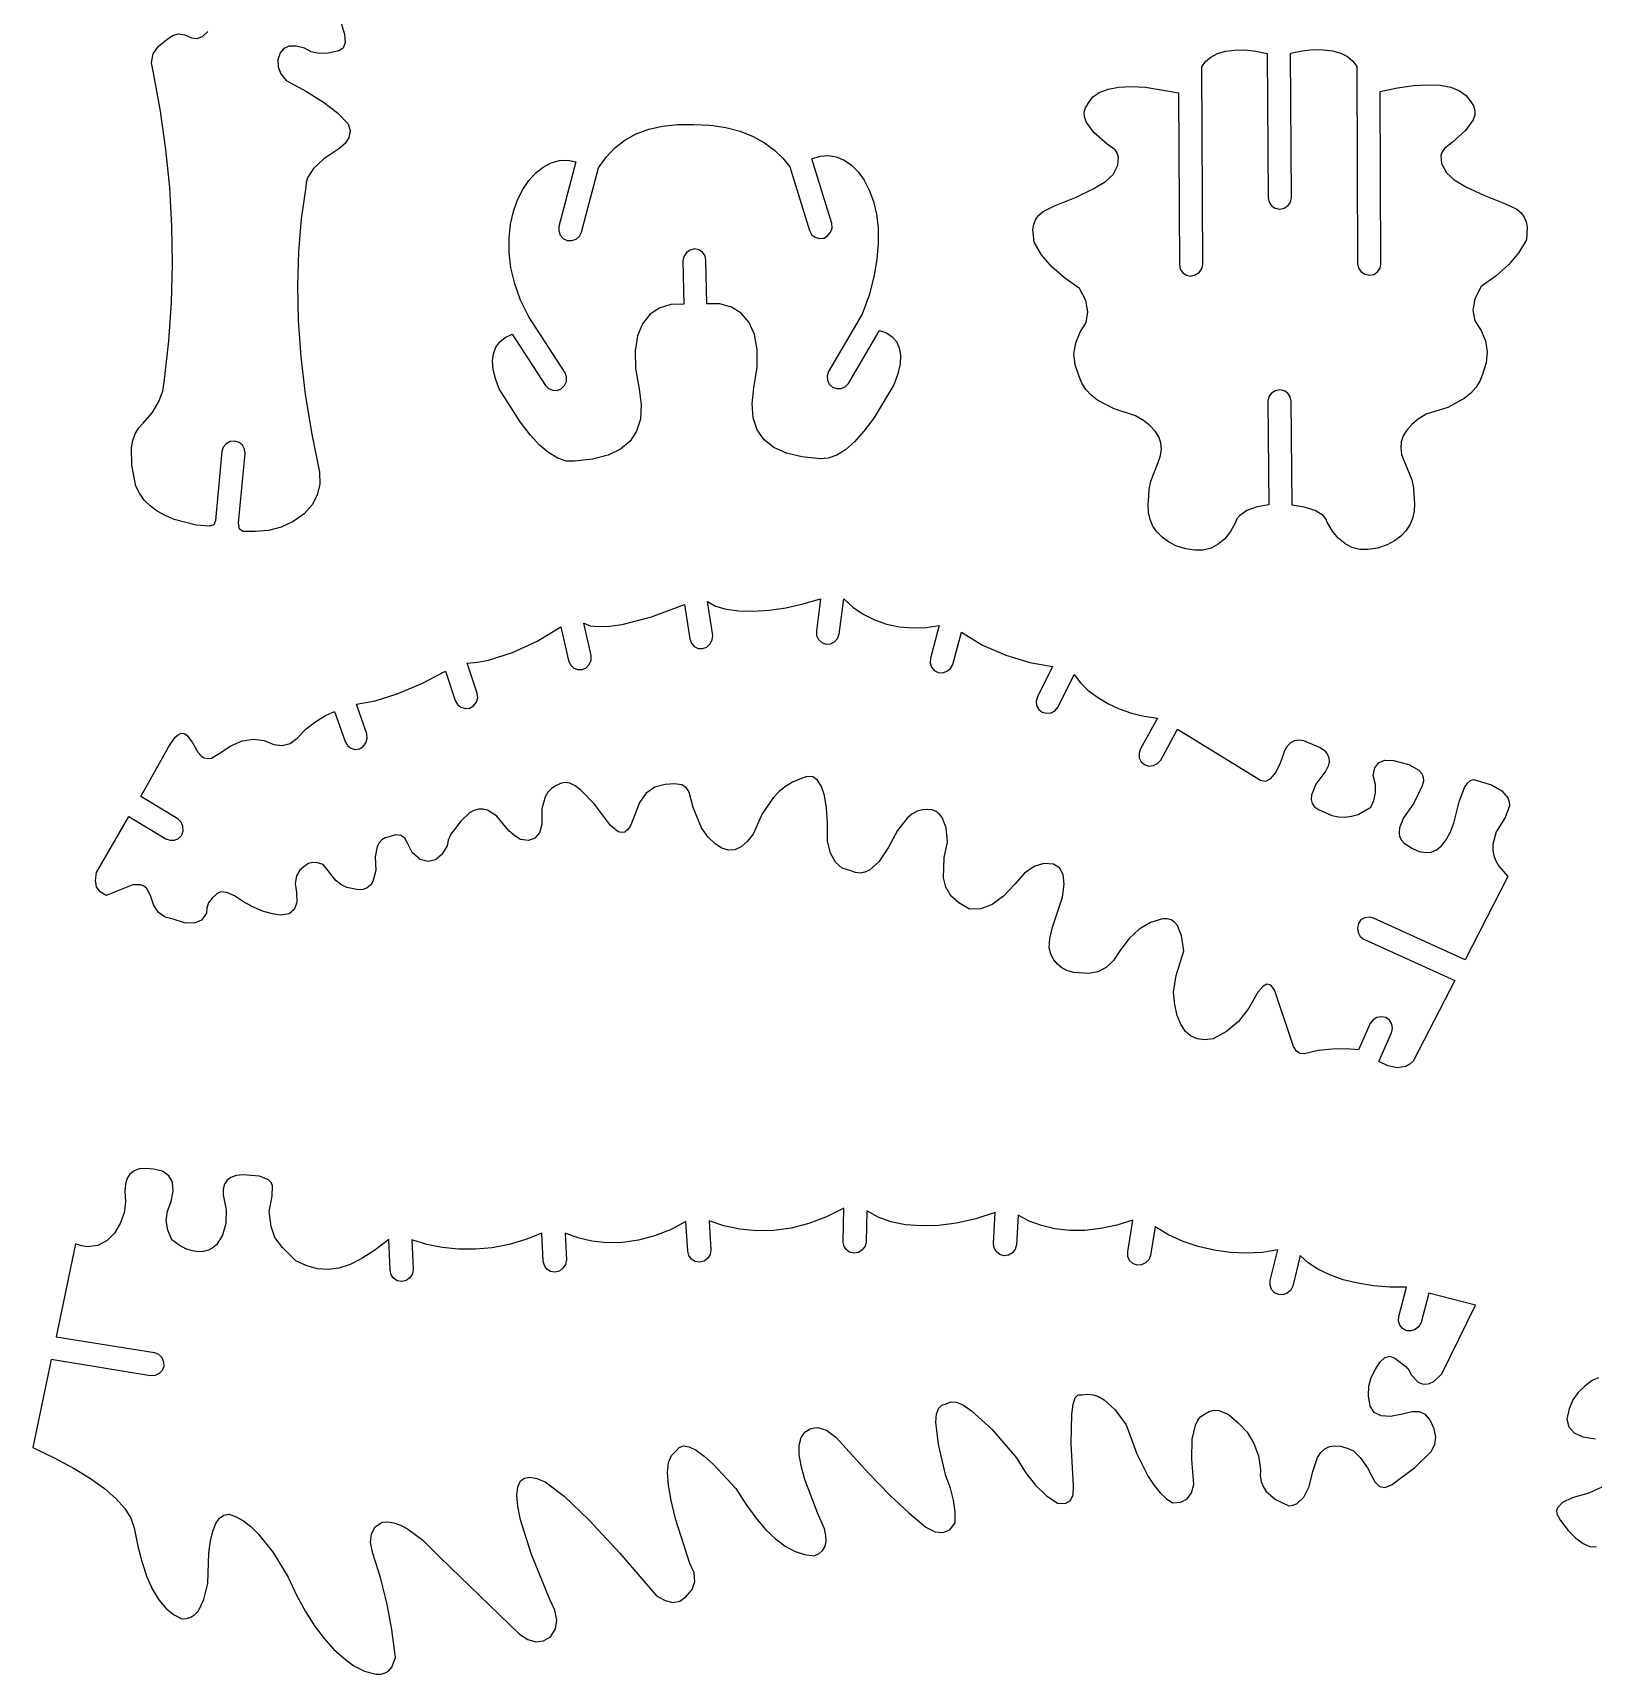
# Model space of a CAD drawing. Extents: x -2 to 290, y 2 to 291.
# Drawn here: x -2.2 to 114.1, y 6.9 to 129.2 of the extents above; entities that cross this region are included whole.
import ezdxf

# ---------------------------------------------------------------- set-up
doc = ezdxf.new("R2010")
doc.units = 0
doc.layers.add('IMPORT_-_LOGO_PADRAO', color=62, linetype='CONTINUOUS')

msp = doc.modelspace()

# ---------------------------------------------------------------- linework, layer by layer
at = {"layer": 'IMPORT_-_LOGO_PADRAO'}
for points in [[(20.78, 129.96), (21.03, 129.14), (21.08, 128.52), (20.94, 128.11), (20.61, 127.9), (19.83, 127.73), (19.15, 127.7), (18.55, 127.82), (18.05, 128.09), (17.43, 128.25), (16.92, 128.25), (16.52, 128.08), (16.24, 127.74), (16.07, 127.22), (16.09, 126.7), (16.29, 126.19), (16.68, 125.69), (18.2, 124.88), (19.48, 124.08), (20.52, 123.27), (21.32, 122.47), (21.45, 121.93), (21.37, 121.44), (21.1, 120.99), (20.62, 120.59), (19.5, 119.85), (18.72, 119.13), (18.27, 118.43), (18.17, 118.08), (18.16, 117.74), (17.81, 115.38), (17.6, 112.93), (17.53, 110.4), (17.59, 107.79), (17.78, 105.09), (18.11, 102.3), (18.58, 99.44), (19.18, 96.48), (19.19, 95.6), (19, 94.78), (18.62, 94.05), (18.04, 93.39), (17.21, 92.8), (16.32, 92.38), (15.38, 92.14), (14.38, 92.06), (13.49, 92.06), (13.22, 92.24), (13.14, 92.72), (13.63, 97.88), (13.59, 98.21), (13.43, 98.5), (13.18, 98.71), (12.86, 98.81), (12.52, 98.77), (12.22, 98.61), (12, 98.36), (11.89, 98.04), (11.41, 92.89), (11.29, 92.56), (10.98, 92.46), (9.97, 92.54), (8.35, 92.96), (7.66, 93.25), (7.06, 93.58), (6.54, 93.97), (6.11, 94.41), (5.75, 94.91), (5.48, 95.45), (5.17, 97), (5.15, 98.3), (5.25, 98.85), (5.44, 99.34), (5.69, 99.77), (6.03, 100.14), (6.69, 100.9), (7.18, 101.7), (7.49, 102.53), (7.62, 103.4), (7.94, 106.27), (8.14, 109.13), (8.22, 111.99), (8.17, 114.84), (8.01, 117.7), (7.72, 120.55), (7.32, 123.4), (6.79, 126.25), (6.66, 127.01), (6.78, 127.68), (7.16, 128.26), (7.8, 128.75), (8.22, 129.04), (8.67, 129.16), (9.14, 129.1), (9.64, 128.88), (10.05, 128.81), (10.45, 128.97), (10.84, 129.34)], [(114.55, 28.96), (114.07, 28.77), (113.52, 28.33), (113.02, 27.88), (112.63, 27.32), (112.35, 26.65), (112.19, 25.87), (112.32, 25.3), (112.72, 24.86), (113.38, 24.57), (114.31, 24.41)], [(115.44, 21.1), (113.83, 20.37), (112.57, 20.02), (111.86, 19.68), (111.48, 19.28), (111.41, 19.06), (111.43, 18.83), (111.7, 18.32), (112.29, 17.58), (112.85, 17.01), (113.39, 16.62), (113.9, 16.4), (114.39, 16.36)]]:
    msp.add_lwpolyline(points, dxfattribs=at)
for points in [[(89.97, 94.05), (89.09, 93.9), (88.33, 93.62), (87.76, 93.23), (87.58, 93), (87.48, 92.73), (87.1, 92.06), (86.67, 91.52), (86.19, 91.11), (85.66, 90.83), (85.07, 90.68), (84.44, 90.66), (83.76, 90.76), (83.03, 91), (82.47, 91.29), (82, 91.64), (81.62, 92.03), (81.32, 92.46), (81.11, 92.95), (80.99, 93.48), (80.95, 94.07), (81, 94.7), (81.03, 95.23), (81.16, 95.82), (81.71, 97.21), (81.89, 97.72), (81.95, 98.21), (81.91, 98.67), (81.75, 99.12), (81.49, 99.55), (81.11, 99.95), (80.62, 100.33), (80.02, 100.7), (78.42, 101.2), (77.18, 101.85), (76.7, 102.24), (76.31, 102.66), (76.01, 103.12), (75.81, 103.62), (75.52, 104.48), (75.43, 105.32), (75.56, 106.13), (75.89, 106.92), (76.33, 107.64), (76.47, 108.43), (76.31, 109.28), (75.85, 110.19), (74.72, 110.97), (73.77, 111.8), (73.01, 112.69), (72.45, 113.64), (72.36, 114.58), (72.43, 114.98), (72.59, 115.34), (72.82, 115.65), (73.13, 115.93), (73.98, 116.34), (75.6, 117), (76.86, 117.61), (77.78, 118.17), (78.35, 118.68), (78.71, 119.38), (78.76, 119.98), (78.66, 120.26), (78.49, 120.51), (77.91, 120.95), (76.9, 121.82), (76.33, 122.61), (76.21, 122.98), (76.2, 123.33), (76.29, 123.66), (76.49, 123.97), (76.82, 124.44), (77.32, 124.8), (77.97, 125.05), (78.76, 125.2), (79.69, 125.24), (80.76, 125.18), (83.23, 124.78), (83.29, 111.96), (83.36, 111.63), (83.54, 111.36), (83.81, 111.18), (84.14, 111.11), (84.47, 111.19), (84.76, 111.38), (84.96, 111.65), (85.03, 111.98), (84.96, 126.7), (85.24, 127.11), (85.64, 127.44), (86.14, 127.69), (86.73, 127.87), (87.41, 127.96), (88.17, 127.97), (88.98, 127.88), (89.84, 127.71), (89.92, 116.95), (89.99, 116.62), (90.17, 116.35), (90.44, 116.16), (90.77, 116.1), (91.1, 116.17), (91.39, 116.36), (91.58, 116.63), (91.66, 116.96), (91.58, 127.72), (92.44, 127.9), (93.26, 127.99), (94.02, 127.98), (94.71, 127.89), (95.32, 127.72), (95.83, 127.47), (96.23, 127.14), (96.52, 126.74), (96.58, 112.02), (96.65, 111.69), (96.85, 111.42), (97.14, 111.24), (97.47, 111.17), (97.8, 111.23), (98.06, 111.42), (98.25, 111.69), (98.32, 112.02), (98.27, 124.86), (99.56, 125.15), (100.74, 125.31), (101.8, 125.37), (102.74, 125.33), (103.53, 125.18), (104.18, 124.93), (104.68, 124.57), (105.01, 124.1), (105.22, 123.79), (105.32, 123.46), (105.31, 123.12), (105.19, 122.75), (104.62, 121.95), (103.63, 121.07), (103.05, 120.62), (102.88, 120.37), (102.79, 120.09), (102.84, 119.49), (103.2, 118.8), (103.78, 118.29), (104.7, 117.74), (105.98, 117.14), (107.6, 116.49), (108.45, 116.09), (108.77, 115.82), (109, 115.51), (109.15, 115.15), (109.23, 114.75), (109.16, 113.81), (108.6, 112.86), (107.85, 111.96), (106.91, 111.12), (105.78, 110.33), (105.33, 109.41), (105.18, 108.56), (105.33, 107.78), (105.78, 107.06), (106.11, 106.27), (106.25, 105.46), (106.17, 104.63), (105.89, 103.76), (105.69, 103.26), (105.39, 102.79), (105.01, 102.37), (104.53, 101.98), (103.3, 101.31), (101.7, 100.8), (101.1, 100.43), (100.62, 100.04), (100.25, 99.63), (99.98, 99.2), (99.83, 98.76), (99.79, 98.29), (99.86, 97.8), (100.04, 97.3), (100.61, 95.91), (100.74, 95.32), (100.77, 94.79), (100.83, 94.16), (100.8, 93.58), (100.68, 93.04), (100.47, 92.55), (100.18, 92.11), (99.8, 91.72), (99.34, 91.37), (98.78, 91.07), (98.05, 90.83), (97.37, 90.72), (96.74, 90.73), (96.16, 90.88), (95.62, 91.16), (95.14, 91.56), (94.7, 92.1), (94.31, 92.76), (94.21, 93.02), (94.01, 93.26), (93.41, 93.63), (92.6, 93.88), (91.71, 94.02), (91.63, 101.77), (91.56, 102.1), (91.37, 102.37), (91.11, 102.56), (90.78, 102.62), (90.45, 102.55), (90.16, 102.37), (89.96, 102.1), (89.89, 101.77)], [(32.56, 102.69), (32.29, 103.46), (32.12, 104.15), (32.08, 104.78), (32.14, 105.32), (32.32, 105.8), (32.61, 106.2), (33.02, 106.53), (33.54, 106.78), (36.02, 102.95), (36.26, 102.72), (36.56, 102.59), (36.89, 102.58), (37.2, 102.7), (37.44, 102.94), (37.58, 103.25), (37.6, 103.59), (37.48, 103.9), (34.78, 108.06), (34.17, 109.31), (33.74, 110.53), (33.45, 111.72), (33.32, 112.86), (33.31, 113.95), (33.42, 114.97), (33.63, 115.92), (33.94, 116.79), (34.33, 117.56), (34.79, 118.23), (35.3, 118.8), (35.86, 119.24), (36.45, 119.55), (37.06, 119.72), (37.68, 119.75), (38.29, 119.62), (37.03, 114.81), (37.02, 114.48), (37.13, 114.17), (37.34, 113.92), (37.64, 113.77), (37.98, 113.76), (38.3, 113.86), (38.57, 114.08), (38.72, 114.37), (39.97, 119.18), (40.54, 119.98), (41.2, 120.67), (41.95, 121.25), (42.79, 121.71), (43.73, 122.06), (44.75, 122.29), (45.87, 122.4), (47.08, 122.4), (48.33, 122.36), (49.48, 122.19), (50.54, 121.9), (51.5, 121.51), (52.36, 121.04), (53.1, 120.49), (53.73, 119.89), (54.24, 119.25), (55.7, 114.5), (55.87, 114.21), (56.12, 114), (56.43, 113.9), (56.77, 113.94), (57.06, 114.1), (57.28, 114.37), (57.39, 114.68), (57.37, 115.02), (55.88, 119.85), (56.5, 120.05), (57.11, 120.09), (57.71, 119.99), (58.29, 119.75), (58.84, 119.38), (59.34, 118.87), (59.79, 118.25), (60.17, 117.51), (60.48, 116.67), (60.7, 115.72), (60.82, 114.68), (60.84, 113.55), (60.74, 112.34), (60.51, 111.05), (60.15, 109.69), (59.63, 108.28), (57.12, 103.99), (57.02, 103.67), (57.04, 103.34), (57.17, 103.05), (57.42, 102.83), (57.75, 102.72), (58.09, 102.73), (58.4, 102.87), (58.62, 103.11), (60.93, 107.05), (61.46, 106.87), (61.88, 106.59), (62.2, 106.22), (62.4, 105.75), (62.49, 105.2), (62.46, 104.56), (62.3, 103.82), (62.01, 103), (60.5, 100.51), (59.77, 99.54), (59.07, 98.76), (58.4, 98.16), (57.74, 97.75), (57.11, 97.53), (56.5, 97.49), (55.14, 97.62), (53.99, 97.9), (53.05, 98.33), (52.33, 98.91), (51.82, 99.65), (51.52, 100.54), (51.43, 101.58), (51.56, 102.78), (51.8, 104.31), (51.8, 105.63), (51.6, 106.74), (51.2, 107.64), (50.62, 108.33), (49.9, 108.79), (49.03, 109.03), (48.06, 109.05), (47.99, 112.28), (47.92, 112.61), (47.74, 112.88), (47.47, 113.07), (47.14, 113.13), (46.81, 113.05), (46.53, 112.86), (46.34, 112.57), (46.27, 112.24), (46.34, 109.01), (45.36, 108.98), (44.51, 108.72), (43.8, 108.24), (43.25, 107.55), (42.88, 106.64), (42.7, 105.53), (42.74, 104.21), (43.02, 102.69), (43.17, 101.5), (43.1, 100.45), (42.82, 99.55), (42.33, 98.81), (41.61, 98.21), (40.69, 97.76), (39.54, 97.45), (38.18, 97.3), (37.57, 97.32), (36.94, 97.53), (36.27, 97.93), (35.58, 98.51), (34.87, 99.28), (34.13, 100.23)], [(4.96, 70.81), (7.72, 69.16), (8.04, 69.04), (8.37, 69.05), (8.67, 69.18), (8.9, 69.42), (9.01, 69.74), (8.99, 70.09), (8.85, 70.4), (8.61, 70.64), (5.84, 72.3), (7.94, 76.03), (8.42, 76.73), (8.65, 76.92), (8.87, 77.02), (9.09, 77.01), (9.29, 76.89), (9.69, 76.36), (10.11, 75.6), (10.34, 75.35), (10.58, 75.2), (10.84, 75.13), (11.12, 75.16), (11.7, 75.5), (12.57, 76.09), (13.42, 76.45), (14.25, 76.58), (15.06, 76.47), (15.76, 76.18), (16.4, 76.11), (16.99, 76.27), (17.52, 76.66), (18.19, 77.34), (18.91, 77.91), (19.63, 78.35), (20.29, 78.64), (21.08, 76.4), (21.25, 76.11), (21.51, 75.91), (21.82, 75.81), (22.15, 75.85), (22.44, 76.03), (22.64, 76.3), (22.74, 76.63), (22.7, 76.97), (21.93, 79.18), (23.33, 79.44), (24.97, 79.96), (26.75, 80.71), (28.57, 81.66), (29.3, 79.46), (29.47, 79.16), (29.72, 78.96), (30.04, 78.86), (30.37, 78.89), (30.66, 79.06), (30.87, 79.34), (30.97, 79.66), (30.94, 80), (30.19, 82.24), (30.95, 82.31), (31.78, 82.47), (33.56, 83.03), (35.4, 83.88), (37.18, 84.95), (37.75, 82.44), (37.88, 82.13), (38.11, 81.9), (38.41, 81.77), (38.75, 81.77), (39.06, 81.91), (39.29, 82.16), (39.43, 82.48), (39.43, 82.82), (38.88, 85.23), (39.35, 85.04), (40, 84.97), (40.8, 85), (41.74, 85.14), (43.93, 85.7), (46.4, 86.63), (46.79, 84.06), (46.9, 83.75), (47.12, 83.5), (47.41, 83.35), (47.74, 83.33), (48.06, 83.45), (48.31, 83.68), (48.46, 83.99), (48.49, 84.32), (48.11, 86.84), (48.71, 86.5), (49.5, 86.27), (50.45, 86.14), (51.52, 86.12), (52.7, 86.2), (53.95, 86.38), (55.24, 86.66), (56.54, 87.04), (56.22, 84.64), (56.24, 84.3), (56.38, 84), (56.62, 83.78), (56.93, 83.66), (57.27, 83.69), (57.58, 83.84), (57.81, 84.09), (57.93, 84.41), (58.28, 87.05), (58.94, 86.42), (59.7, 85.89), (60.55, 85.47), (61.46, 85.16), (62.41, 84.96), (63.4, 84.87), (64.4, 84.9), (65.39, 85.06), (64.72, 82.61), (64.7, 82.28), (64.8, 81.96), (65, 81.71), (65.3, 81.55), (65.64, 81.53), (65.96, 81.64), (66.23, 81.86), (66.39, 82.16), (67.04, 84.56), (68.61, 83.6), (70.36, 82.84), (72.14, 82.3), (73.82, 82.01), (72.7, 79.74), (72.61, 79.42), (72.64, 79.09), (72.8, 78.8), (73.05, 78.59), (73.39, 78.51), (73.73, 78.55), (74.03, 78.72), (74.24, 78.98), (75.44, 81.41), (75.91, 80.79), (76.49, 80.22), (77.18, 79.7), (77.95, 79.24), (78.8, 78.85), (79.71, 78.53), (80.66, 78.29), (81.65, 78.15), (80.38, 75.85), (80.28, 75.53), (80.3, 75.2), (80.44, 74.9), (80.69, 74.68), (81.02, 74.58), (81.36, 74.62), (81.67, 74.77), (81.9, 75.02), (83.16, 77.32), (89.33, 73.52), (89.73, 73.46), (90.11, 73.64), (90.46, 74.07), (90.8, 74.75), (91.15, 75.73), (91.36, 76.08), (91.61, 76.32), (91.89, 76.47), (92.2, 76.52), (92.54, 76.47), (92.9, 76.33), (93.79, 75.96), (94.1, 75.73), (94.31, 75.48), (94.43, 75.2), (94.45, 74.9), (94.38, 74.57), (94.22, 74.21), (93.47, 73.22), (93.13, 72.41), (93.11, 72.07), (93.19, 71.78), (93.37, 71.54), (93.65, 71.34), (94.66, 70.89), (95.16, 70.79), (95.65, 70.77), (96.13, 70.83), (96.61, 70.97), (97.57, 71.5), (97.8, 72.01), (97.91, 72.57), (97.9, 73.19), (97.75, 73.86), (97.87, 74.45), (98.16, 74.83), (98.62, 75.01), (99.25, 74.98), (100.4, 74.69), (101.14, 74.28), (101.36, 74.03), (101.47, 73.75), (101.48, 73.44), (101.38, 73.1), (100.76, 71.81), (100, 70.71), (99.7, 69.96), (99.67, 69.63), (99.71, 69.33), (99.84, 69.06), (100.04, 68.83), (100.68, 68.44), (101.18, 68.21), (101.64, 68.12), (102.07, 68.16), (102.47, 68.33), (102.84, 68.63), (103.17, 69.07), (103.48, 69.63), (103.76, 70.33), (104.14, 71.92), (104.55, 72.98), (104.77, 73.31), (105, 73.51), (105.23, 73.58), (105.47, 73.51), (106.55, 73.17), (107.32, 72.74), (107.77, 72.21), (107.88, 71.92), (107.9, 71.6), (107.59, 70.75), (106.91, 69.68), (106.66, 68.75), (106.65, 68.31), (106.73, 67.89), (106.89, 67.5), (107.12, 67.12), (107.79, 66.34), (104.61, 60.14), (97.77, 63.24), (97.44, 63.32), (97.12, 63.26), (96.83, 63.1), (96.64, 62.83), (96.57, 62.49), (96.62, 62.16), (96.78, 61.86), (97.05, 61.66), (103.82, 58.59), (100.73, 52.57), (100.47, 52.34), (100.18, 52.18), (99.53, 52.08), (98.83, 52.22), (98.15, 52.55), (99.1, 54.69), (99.17, 55.02), (99.12, 55.34), (98.96, 55.62), (98.69, 55.82), (98.36, 55.89), (98.02, 55.83), (97.73, 55.66), (97.52, 55.39), (96.65, 53.42), (95.72, 53.49), (94.7, 53.48), (93.63, 53.37), (92.6, 53.13), (92.28, 53.15), (92.01, 53.33), (91.8, 53.67), (91.63, 54.18), (90.37, 57.89), (90.11, 58.23), (89.82, 58.31), (89.5, 58.15), (89.14, 57.72), (88.47, 56.53), (87.69, 55.54), (86.8, 54.78), (85.81, 54.23), (85.17, 54.16), (84.61, 54.24), (84.13, 54.46), (83.72, 54.82), (83.39, 55.33), (83.13, 55.98), (82.96, 56.78), (82.86, 57.72), (83.05, 58.96), (83.61, 60.81), (83.45, 61.91), (83.14, 62.68), (82.92, 62.93), (82.67, 63.1), (82.38, 63.19), (82.04, 63.19), (81.13, 62.9), (80.29, 62.41), (79.54, 61.71), (78.86, 60.81), (78.38, 60.07), (77.83, 59.55), (77.22, 59.23), (76.55, 59.12), (75.41, 59.19), (74.94, 59.32), (74.53, 59.53), (74.19, 59.8), (73.92, 60.14), (73.71, 60.55), (73.57, 61.03), (73.63, 61.72), (73.82, 62.57), (74.58, 64.79), (74.7, 65.76), (74.62, 66.49), (74.36, 67), (73.9, 67.27), (73.19, 67.32), (72.47, 67.09), (71.74, 66.58), (71.01, 65.78), (70.18, 64.87), (69.34, 64.25), (68.49, 63.92), (67.64, 63.9), (66.85, 64.37), (66.26, 64.91), (65.88, 65.54), (65.7, 66.24), (65.75, 67.76), (66.01, 68.89), (65.9, 69.96), (65.61, 70.73), (65.4, 70.99), (65.15, 71.18), (64.85, 71.3), (64.51, 71.33), (64.12, 71.32), (63.73, 71.21), (63.35, 71), (62.98, 70.69), (62.26, 69.78), (61.57, 68.47), (60.87, 67.44), (60.18, 66.82), (59.83, 66.66), (59.48, 66.6), (59.13, 66.64), (58.78, 66.77), (58.15, 66.97), (57.64, 67.4), (57.28, 68.07), (57.04, 68.98), (57.05, 70.33), (56.97, 71.46), (56.83, 72.37), (56.61, 73.06), (56.31, 73.53), (55.95, 73.77), (55.5, 73.79), (54.99, 73.59), (54.44, 73.37), (53.93, 73.06), (53.44, 72.67), (52.99, 72.2), (52.19, 71.01), (51.52, 69.5), (51.07, 68.94), (50.61, 68.55), (50.14, 68.34), (49.66, 68.31), (49.17, 68.46), (48.67, 68.78), (48.16, 69.28), (47.65, 69.96), (47.04, 71.48), (46.73, 72.62), (46.55, 72.96), (46.19, 73.17), (45.65, 73.25), (44.94, 73.21), (44.17, 73), (43.53, 72.55), (43.04, 71.86), (42.68, 70.93), (42.34, 70.07), (42.14, 69.81), (41.93, 69.65), (41.69, 69.61), (41.44, 69.68), (40.87, 70.15), (39.67, 71.73), (38.66, 72.78), (38.23, 73.11), (37.84, 73.3), (37.5, 73.36), (37.21, 73.29), (36.81, 73.13), (36.48, 72.91), (36.21, 72.63), (36, 72.28), (35.75, 71.39), (35.75, 70.23), (35.57, 69.59), (35.24, 69.19), (34.77, 69.03), (34.16, 69.11), (33.73, 69.37), (33.29, 69.75), (32.39, 70.85), (31.7, 71.28), (31.36, 71.36), (31.02, 71.36), (30.69, 71.27), (30.36, 71.09), (29.71, 70.47), (28.97, 69.49), (28.77, 69.05), (28.69, 68.63), (28.29, 67.97), (27.83, 67.58), (27.28, 67.47), (26.67, 67.62), (26.08, 68.13), (25.73, 68.83), (25.53, 69.2), (25.24, 69.4), (24.85, 69.44), (24.37, 69.31), (24.07, 69.23), (23.82, 69.08), (23.62, 68.86), (23.48, 68.58), (23.32, 67.82), (23.37, 66.79), (23.16, 65.98), (22.97, 65.69), (22.72, 65.49), (22.43, 65.37), (22.07, 65.34), (21.21, 65.52), (20.83, 65.69), (20.41, 66.03), (19.45, 67.23), (19.03, 67.36), (18.67, 67.39), (18.36, 67.32), (18.12, 67.15), (17.7, 66.82), (17.45, 66.38), (17.37, 65.83), (17.47, 65.15), (17.48, 64.41), (17.29, 63.88), (16.9, 63.57), (16.3, 63.47), (15.67, 63.55), (15, 63.73), (14.3, 64.02), (13.57, 64.4), (12.84, 64.89), (12.26, 65.16), (11.82, 65.21), (11.53, 65.04), (11.16, 64.72), (10.9, 64.38), (10.77, 64), (10.75, 63.6), (10.37, 63.09), (9.82, 62.85), (9.12, 62.88), (8.26, 63.16), (7.66, 63.31), (7.18, 63.65), (6.81, 64.19), (6.57, 64.92), (6.28, 65.47), (6.08, 65.63), (5.84, 65.73), (5.26, 65.71), (4.52, 65.41), (3.26, 64.93), (2.81, 65.19), (2.54, 65.56), (2.46, 66.04), (2.55, 66.64)], [(-0.84, 30.33), (-2.2, 23.76), (-0.57, 22.98), (0.87, 22.21), (2.11, 21.46), (3.15, 20.71), (4, 19.96), (4.65, 19.23), (5.1, 18.5), (5.36, 17.79), (5.62, 16.41), (5.94, 15.19), (6.31, 14.12), (6.73, 13.19), (7.19, 12.42), (7.71, 11.79), (8.28, 11.32), (8.9, 10.99), (9.26, 11.01), (9.59, 11.12), (9.88, 11.32), (10.14, 11.6), (10.56, 12.44), (10.84, 13.63), (10.93, 15.92), (11.05, 16.81), (11.22, 17.54), (11.44, 18.1), (11.72, 18.5), (12.05, 18.73), (12.43, 18.79), (12.97, 18.6), (13.51, 18.29), (14.06, 17.87), (14.61, 17.34), (15.71, 15.95), (16.83, 14.1), (17.47, 12.76), (18.13, 11.55), (18.81, 10.48), (19.51, 9.54), (20.23, 8.73), (20.98, 8.05), (21.74, 7.5), (22.53, 7.09), (23.41, 6.87), (23.77, 6.88), (24.08, 6.97), (24.35, 7.13), (24.56, 7.38), (24.83, 8.11), (24.56, 10.19), (24.2, 12.18), (23.73, 14.07), (23.15, 15.87), (22.98, 16.68), (23.04, 17.34), (23.33, 17.85), (23.84, 18.21), (24.26, 18.23), (24.72, 18.16), (25.21, 17.98), (25.73, 17.7), (26.87, 16.85), (28.14, 15.59), (34.09, 9.86), (34.72, 9.45), (35.31, 9.28), (35.88, 9.35), (36.41, 9.65), (36.76, 10.24), (36.87, 10.9), (36.73, 11.63), (36.36, 12.43), (34.99, 15.78), (34.17, 18.38), (33.96, 19.39), (33.89, 20.21), (33.96, 20.84), (34.16, 21.28), (34.45, 21.49), (34.86, 21.55), (35.37, 21.46), (35.99, 21.21), (37.41, 20.14), (39.26, 18.38), (41.56, 15.9), (44.3, 12.72), (44.94, 12.36), (45.52, 12.22), (46.04, 12.31), (46.49, 12.63), (46.96, 13.18), (47.16, 13.77), (47.1, 14.42), (46.78, 15.11), (45.72, 18.45), (45.39, 19.81), (45.19, 20.96), (45.13, 21.9), (45.2, 22.64), (45.41, 23.17), (45.75, 23.49), (45.99, 23.78), (46.32, 23.89), (46.74, 23.82), (47.26, 23.56), (47.86, 23.12), (48.55, 22.5), (50.21, 20.72), (50.96, 19.54), (51.7, 18.52), (52.44, 17.66), (53.17, 16.96), (53.9, 16.41), (54.63, 16.02), (55.34, 15.78), (56.06, 15.7), (56.43, 15.87), (56.7, 16.11), (56.88, 16.41), (56.96, 16.78), (56.94, 17.21), (56.83, 17.71), (56.31, 18.89), (55.35, 21.38), (55.08, 22.39), (54.95, 23.25), (54.95, 23.95), (55.09, 24.51), (55.36, 24.91), (55.77, 25.15), (56.05, 25.24), (56.34, 25.26), (56.97, 25.05), (57.67, 24.54), (58.43, 23.73), (60.13, 21.83), (61.69, 20.22), (63.11, 18.89), (64.39, 17.84), (65.09, 17.49), (65.68, 17.42), (66.18, 17.64), (66.57, 18.14), (66.56, 18.98), (66.45, 19.85), (66.22, 20.73), (65.88, 21.65), (65.32, 23.99), (65.14, 25.67), (65.19, 26.26), (65.34, 26.68), (65.58, 26.93), (65.91, 27.02), (66.25, 27.17), (66.68, 27.14), (67.2, 26.92), (67.8, 26.51), (69.3, 25.14), (71.15, 23.01), (71.82, 21.9), (72.56, 20.97), (73.36, 20.2), (74.21, 19.61), (74.78, 19.6), (75.16, 19.82), (75.36, 20.25), (75.39, 20.9), (75.21, 24.07), (75.26, 26.26), (75.36, 26.99), (75.53, 27.47), (75.75, 27.7), (76.02, 27.69), (76.44, 27.74), (76.85, 27.7), (77.26, 27.56), (77.67, 27.33), (78.49, 26.58), (79.31, 25.46), (80.12, 23.29), (80.96, 21.6), (81.4, 20.93), (81.85, 20.39), (82.3, 19.96), (82.77, 19.65), (83.39, 19.7), (83.87, 19.94), (84.19, 20.38), (84.37, 21), (84.22, 22.9), (84.25, 24.38), (84.48, 25.44), (84.66, 25.81), (84.89, 26.08), (85.54, 26.48), (85.88, 26.55), (86.22, 26.54), (86.93, 26.25), (87.66, 25.61), (88.34, 24.9), (88.84, 24.07), (89.18, 23.15), (89.33, 22.11), (89.32, 21.66), (89.39, 21.24), (89.54, 20.85), (89.77, 20.5), (90.45, 19.89), (91.45, 19.42), (91.77, 19.47), (92.07, 19.59), (92.57, 20.07), (92.96, 20.87), (93.24, 21.97), (93.59, 23.02), (93.84, 23.4), (94.13, 23.67), (94.48, 23.84), (94.87, 23.9), (95.3, 23.86), (95.79, 23.73), (96.27, 23.51), (96.77, 23.02), (97.31, 22.25), (97.87, 21.22), (98.2, 20.86), (98.63, 20.79), (99.15, 21), (99.77, 21.49), (100.82, 22.26), (102.06, 23.48), (102.34, 23.99), (102.42, 24.55), (102.29, 25.17), (101.97, 25.85), (101.65, 26.24), (101.2, 26.44), (100.63, 26.44), (99.93, 26.25), (99.03, 26.08), (98.33, 26.12), (97.82, 26.39), (97.51, 26.86), (97.39, 27.63), (97.41, 28.33), (97.58, 28.98), (97.88, 29.56), (98.24, 30.14), (98.61, 30.48), (98.98, 30.58), (99.36, 30.43), (100.17, 29.82), (100.43, 29.5), (100.58, 29.19), (101.1, 28.65), (101.38, 28.52), (101.66, 28.48), (101.95, 28.53), (102.25, 28.68), (102.87, 29.26), (105.38, 34.39), (101.89, 35.28), (101.31, 33.09), (101.15, 32.79), (100.88, 32.57), (100.56, 32.46), (100.22, 32.47), (99.92, 32.63), (99.72, 32.88), (99.62, 33.2), (99.64, 33.53), (100.23, 35.73), (98.98, 35.73), (97.77, 35.82), (96.6, 36.01), (95.5, 36.28), (94.5, 36.64), (93.62, 37.06), (92.88, 37.54), (92.29, 38.08), (91.74, 35.81), (91.59, 35.5), (91.33, 35.28), (91.01, 35.16), (90.67, 35.17), (90.37, 35.31), (90.16, 35.56), (90.05, 35.87), (90.07, 36.21), (90.62, 38.51), (89.48, 38.32), (88.29, 38.25), (87.09, 38.3), (85.89, 38.47), (84.7, 38.75), (83.56, 39.13), (82.48, 39.62), (81.48, 40.21), (81.14, 38.08), (81.01, 37.77), (80.77, 37.53), (80.46, 37.38), (80.12, 37.36), (79.81, 37.49), (79.58, 37.72), (79.45, 38.02), (79.44, 38.36), (79.82, 40.72), (78.62, 40.34), (77.43, 40.09), (76.25, 39.96), (75.1, 39.96), (74.01, 40.08), (73, 40.31), (72.08, 40.65), (71.28, 41.1), (71.15, 38.89), (71.05, 38.56), (70.84, 38.29), (70.54, 38.12), (70.2, 38.07), (69.89, 38.16), (69.63, 38.37), (69.47, 38.65), (69.43, 38.99), (69.56, 41.29), (68.1, 40.82), (66.68, 40.5), (65.33, 40.32), (64.05, 40.29), (62.87, 40.38), (61.78, 40.6), (60.82, 40.95), (59.98, 41.41), (59.93, 39.1), (59.85, 38.78), (59.64, 38.5), (59.36, 38.31), (59.02, 38.25), (58.7, 38.33), (58.44, 38.53), (58.27, 38.81), (58.21, 39.14), (58.26, 41.61), (56.98, 40.96), (55.67, 40.47), (54.35, 40.13), (53.04, 39.96), (51.76, 39.93), (50.51, 40.04), (49.33, 40.29), (48.23, 40.67), (48.36, 38.51), (48.3, 38.17), (48.12, 37.88), (47.85, 37.67), (47.52, 37.58), (47.19, 37.63), (46.91, 37.81), (46.72, 38.08), (46.64, 38.4), (46.5, 40.62), (45.34, 40), (44.15, 39.54), (42.95, 39.23), (41.76, 39.06), (40.6, 39.04), (39.49, 39.15), (38.44, 39.39), (37.48, 39.76), (37.58, 37.75), (37.52, 37.42), (37.33, 37.13), (37.06, 36.92), (36.73, 36.83), (36.4, 36.89), (36.13, 37.07), (35.94, 37.34), (35.86, 37.66), (35.75, 39.76), (34.56, 39.27), (33.32, 38.9), (32.06, 38.66), (30.8, 38.55), (29.55, 38.55), (28.33, 38.67), (27.17, 38.91), (26.07, 39.26), (26.16, 37.05), (26.1, 36.72), (25.91, 36.43), (25.64, 36.23), (25.31, 36.14), (24.98, 36.2), (24.71, 36.38), (24.52, 36.65), (24.44, 36.98), (24.35, 39.27), (23.3, 38.48), (22.34, 37.86), (21.46, 37.42), (20.62, 37.15), (19.82, 37.04), (19.03, 37.09), (18.23, 37.31), (17.4, 37.68), (16.41, 38.67), (15.84, 39.43), (15.56, 40.24), (15.43, 41.37), (15.65, 42.52), (15.66, 43.27), (15.56, 43.53), (15.38, 43.73), (14.71, 44), (13.45, 44.1), (12.96, 44.04), (12.57, 43.9), (12.28, 43.69), (12.09, 43.4), (11.99, 43.04), (12, 42.6), (12.21, 41.49), (12.19, 40.47), (11.95, 39.59), (11.51, 38.9), (11.23, 38.65), (10.9, 38.47), (10.53, 38.37), (10.13, 38.35), (9.68, 38.42), (9.21, 38.59), (8.71, 38.86), (8.17, 39.24), (7.86, 39.97), (7.75, 40.69), (7.83, 41.4), (8.12, 42.1), (8.27, 42.89), (8.21, 43.54), (7.94, 44.03), (7.46, 44.38), (6.8, 44.52), (6.22, 44.58), (5.74, 44.54), (5.35, 44.4), (5.04, 44.16), (4.83, 43.84), (4.7, 43.41), (4.66, 42.89), (4.72, 42.09), (4.6, 41.27), (4.32, 40.47), (3.89, 39.76), (3.33, 39.19), (2.65, 38.83), (1.86, 38.74), (1.44, 38.81), (0.99, 38.96), (-0.47, 32.03), (6.86, 30.84), (7.17, 30.72), (7.41, 30.48), (7.55, 30.16), (7.56, 29.82), (7.44, 29.51), (7.22, 29.28), (6.92, 29.14), (6.58, 29.12)]]:
    msp.add_lwpolyline(points, close=True, dxfattribs=at)

doc.saveas('drawing.dxf')
